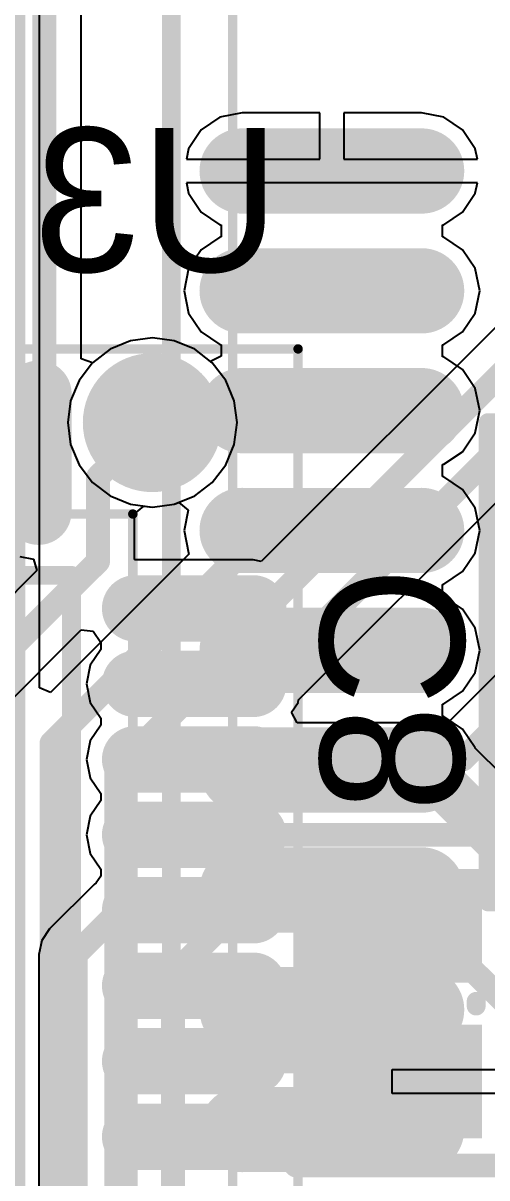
# Model space of a CAD drawing. Extents: x 60.8 to 138.7, y 69.3 to 128.3.
# Drawn here: x 91.72 to 96.63, y 89.4 to 101.64 of the extents above; entities that cross this region are included whole.
import ezdxf

# ---------------------------------------------------------------- set-up
doc = ezdxf.new("R2010")
doc.units = 0
doc.layers.get('0').update_dxf_attribs({"linetype": 'CONTINUOUS'})
for name, color, linetype in [('BOTTOMLAYER', 5, 'CONTINUOUS'), ('BOTTOMOVERLAY', 54, 'CONTINUOUS'), ('BOTTOMPASTE', 16, 'CONTINUOUS'), ('BOTTOMSOLDER', 6, 'CONTINUOUS'), ('MECHANICAL13', 56, 'CONTINUOUS'), ('MECHANICAL15', 56, 'CONTINUOUS'), ('MULTILAYER', 9, 'CONTINUOUS'), ('TOPLAYER', 1, 'CONTINUOUS'), ('TOPOVERLAY', 2, 'CONTINUOUS'), ('TOPPASTE', 8, 'CONTINUOUS'), ('TOPSOLDER', 216, 'CONTINUOUS')]:
    doc.layers.add(name, color=color, linetype=linetype)

# ---------------------------------------------------------------- blocks, each defined once
blk = doc.blocks.new('C0805C_B_20')
at = {"layer": 'BOTTOMLAYER'}
for points in [[(-0.5, -0.85), (0.5, -0.85), (-0.5, 0.85), (0.5, 0.85)], [(1.15, -0.85), (2.15, -0.85), (1.15, 0.85), (2.15, 0.85)]]:
    blk.add_solid(points, dxfattribs=at)
at = {"layer": 'BOTTOMOVERLAY', "const_width": 0.2}
for points in [[(0.85, 0.889), (0.8, 0.889)], [(0.85, -0.889), (0.8, -0.889)]]:
    blk.add_lwpolyline(points, dxfattribs=at)
at = {"layer": 'BOTTOMOVERLAY', "const_width": 0.1}
for points in [[(0.75, 0.889, 1), (0.85, 0.889, 1)], [(0.8, 0.889, 1), (0.9, 0.889, 1)], [(0.75, -0.889, 1), (0.85, -0.889, 1)], [(0.8, -0.889, 1), (0.9, -0.889, 1)]]:
    blk.add_lwpolyline(points, format="xyb", close=True, dxfattribs=at)
at = {"layer": 'BOTTOMPASTE'}
for points in [[(-0.5, -0.85), (0.5, -0.85), (-0.5, 0.85), (0.5, 0.85)], [(1.15, -0.85), (2.15, -0.85), (1.15, 0.85), (2.15, 0.85)]]:
    blk.add_solid(points, dxfattribs=at)
at = {"layer": 'BOTTOMSOLDER'}
for points in [[(-0.602, -0.952), (0.602, -0.952), (-0.602, 0.952), (0.602, 0.952)], [(1.048, -0.952), (2.252, -0.952), (1.048, 0.952), (2.252, 0.952)]]:
    blk.add_solid(points, dxfattribs=at)
blk = doc.blocks.new('P____SO20_M_29')
at = {"layer": 'MECHANICAL13', "const_width": 0.1}
blk.add_lwpolyline([(-5.55, 8), (-5.55, -8)], dxfattribs=at)
at = {"layer": 'TOPLAYER', "const_width": 0.7}
for points in [[(-7.55, 4.445), (-5.65, 4.445)], [(-7.55, 3.175), (-5.65, 3.175)], [(-7.55, 1.905), (-5.65, 1.905)], [(-7.55, 0.635), (-5.65, 0.635)], [(-7.55, -0.635), (-5.65, -0.635)], [(-7.55, -1.905), (-5.65, -1.905)], [(-7.55, -3.175), (-5.65, -3.175)], [(-7.55, -4.445), (-5.65, -4.445)], [(-7.55, -5.715), (-5.65, -5.715)]]:
    blk.add_lwpolyline(points, dxfattribs=at)
at = {"layer": 'TOPLAYER', "const_width": 0.35}
for points in [[(-7.725, 4.445, 1), (-7.375, 4.445, 1)], [(-5.825, 4.445, 1), (-5.475, 4.445, 1)], [(-7.725, 3.175, 1), (-7.375, 3.175, 1)], [(-5.825, 3.175, 1), (-5.475, 3.175, 1)], [(-7.725, 1.905, 1), (-7.375, 1.905, 1)], [(-5.825, 1.905, 1), (-5.475, 1.905, 1)], [(-7.725, 0.635, 1), (-7.375, 0.635, 1)], [(-5.825, 0.635, 1), (-5.475, 0.635, 1)], [(-7.725, -0.635, 1), (-7.375, -0.635, 1)], [(-5.825, -0.635, 1), (-5.475, -0.635, 1)], [(-7.725, -1.905, 1), (-7.375, -1.905, 1)], [(-5.825, -1.905, 1), (-5.475, -1.905, 1)], [(-7.725, -3.175, 1), (-7.375, -3.175, 1)], [(-5.825, -3.175, 1), (-5.475, -3.175, 1)], [(-7.725, -4.445, 1), (-7.375, -4.445, 1)], [(-5.825, -4.445, 1), (-5.475, -4.445, 1)], [(-7.725, -5.715, 1), (-7.375, -5.715, 1)], [(-5.825, -5.715, 1), (-5.475, -5.715, 1)]]:
    blk.add_lwpolyline(points, format="xyb", close=True, dxfattribs=at)
at = {"layer": 'TOPOVERLAY', "const_width": 0.2}
blk.add_lwpolyline([(-4.9, 7.1), (-4.9, -8)], dxfattribs=at)
at = {"layer": 'TOPPASTE', "const_width": 0.7}
for points in [[(-7.55, 4.445), (-5.65, 4.445)], [(-7.55, 3.175), (-5.65, 3.175)], [(-7.55, 1.905), (-5.65, 1.905)], [(-7.55, 0.635), (-5.65, 0.635)], [(-7.55, -0.635), (-5.65, -0.635)], [(-7.55, -1.905), (-5.65, -1.905)], [(-7.55, -3.175), (-5.65, -3.175)], [(-7.55, -4.445), (-5.65, -4.445)], [(-7.55, -5.715), (-5.65, -5.715)]]:
    blk.add_lwpolyline(points, dxfattribs=at)
at = {"layer": 'TOPPASTE', "const_width": 0.35}
for points in [[(-7.725, 4.445, 1), (-7.375, 4.445, 1)], [(-5.825, 4.445, 1), (-5.475, 4.445, 1)], [(-7.725, 3.175, 1), (-7.375, 3.175, 1)], [(-5.825, 3.175, 1), (-5.475, 3.175, 1)], [(-7.725, 1.905, 1), (-7.375, 1.905, 1)], [(-5.825, 1.905, 1), (-5.475, 1.905, 1)], [(-7.725, 0.635, 1), (-7.375, 0.635, 1)], [(-5.825, 0.635, 1), (-5.475, 0.635, 1)], [(-7.725, -0.635, 1), (-7.375, -0.635, 1)], [(-5.825, -0.635, 1), (-5.475, -0.635, 1)], [(-7.725, -1.905, 1), (-7.375, -1.905, 1)], [(-5.825, -1.905, 1), (-5.475, -1.905, 1)], [(-7.725, -3.175, 1), (-7.375, -3.175, 1)], [(-5.825, -3.175, 1), (-5.475, -3.175, 1)], [(-7.725, -4.445, 1), (-7.375, -4.445, 1)], [(-5.825, -4.445, 1), (-5.475, -4.445, 1)], [(-7.725, -5.715, 1), (-7.375, -5.715, 1)], [(-5.825, -5.715, 1), (-5.475, -5.715, 1)]]:
    blk.add_lwpolyline(points, format="xyb", close=True, dxfattribs=at)
at = {"layer": 'TOPSOLDER', "const_width": 0.903}
for points in [[(-7.55, 4.445), (-5.65, 4.445)], [(-7.55, 3.175), (-5.65, 3.175)], [(-7.55, 1.905), (-5.65, 1.905)], [(-7.55, 0.635), (-5.65, 0.635)], [(-7.55, -0.635), (-5.65, -0.635)], [(-7.55, -1.905), (-5.65, -1.905)], [(-7.55, -3.175), (-5.65, -3.175)], [(-7.55, -4.445), (-5.65, -4.445)], [(-7.55, -5.715), (-5.65, -5.715)]]:
    blk.add_lwpolyline(points, dxfattribs=at)
at = {"layer": 'TOPSOLDER', "const_width": 0.452}
for points in [[(-7.776, 4.445, 1), (-7.324, 4.445, 1)], [(-5.876, 4.445, 1), (-5.424, 4.445, 1)], [(-7.776, 3.175, 1), (-7.324, 3.175, 1)], [(-5.876, 3.175, 1), (-5.424, 3.175, 1)], [(-7.776, 1.905, 1), (-7.324, 1.905, 1)], [(-5.876, 1.905, 1), (-5.424, 1.905, 1)], [(-7.776, 0.635, 1), (-7.324, 0.635, 1)], [(-5.876, 0.635, 1), (-5.424, 0.635, 1)], [(-7.776, -0.635, 1), (-7.324, -0.635, 1)], [(-5.876, -0.635, 1), (-5.424, -0.635, 1)], [(-7.776, -1.905, 1), (-7.324, -1.905, 1)], [(-5.876, -1.905, 1), (-5.424, -1.905, 1)], [(-7.776, -3.175, 1), (-7.324, -3.175, 1)], [(-5.876, -3.175, 1), (-5.424, -3.175, 1)], [(-7.776, -4.445, 1), (-7.324, -4.445, 1)], [(-5.876, -4.445, 1), (-5.424, -4.445, 1)], [(-7.776, -5.715, 1), (-7.324, -5.715, 1)], [(-5.876, -5.715, 1), (-5.424, -5.715, 1)]]:
    blk.add_lwpolyline(points, format="xyb", close=True, dxfattribs=at)
at = {"layer": 'TOPSOLDER'}
blk.add_solid([(-3.352, -8.502), (3.352, -8.502), (-3.352, 8.502), (3.352, 8.502)], dxfattribs=at)
blk = doc.blocks.new('HDR1X2_54')
at = {"layer": 'BOTTOMLAYER', "const_width": 0.75}
blk.add_lwpolyline([(2.165, 0, 1), (2.915, 0, 1)], format="xyb", close=True, dxfattribs=at)
at = {"layer": 'BOTTOMLAYER'}
blk.add_solid([(-0.75, -0.75), (0.75, -0.75), (-0.75, 0.75), (0.75, 0.75)], dxfattribs=at)
at = {"layer": 'BOTTOMSOLDER', "const_width": 0.852}
blk.add_lwpolyline([(2.114, 0, 1), (2.966, 0, 1)], format="xyb", close=True, dxfattribs=at)
at = {"layer": 'BOTTOMSOLDER'}
blk.add_solid([(-0.852, -0.852), (0.852, -0.852), (-0.852, 0.852), (0.852, 0.852)], dxfattribs=at)
at = {"layer": 'MULTILAYER', "const_width": 0.75}
blk.add_lwpolyline([(2.165, 0, 1), (2.915, 0, 1)], format="xyb", close=True, dxfattribs=at)
at = {"layer": 'MULTILAYER'}
blk.add_solid([(-0.75, -0.75), (0.75, -0.75), (-0.75, 0.75), (0.75, 0.75)], dxfattribs=at)
at = {"layer": 'TOPLAYER', "const_width": 0.75}
blk.add_lwpolyline([(2.165, 0, 1), (2.915, 0, 1)], format="xyb", close=True, dxfattribs=at)
at = {"layer": 'TOPLAYER'}
blk.add_solid([(-0.75, -0.75), (0.75, -0.75), (-0.75, 0.75), (0.75, 0.75)], dxfattribs=at)
at = {"layer": 'TOPOVERLAY', "const_width": 0.2}
for points in [[(-1.27, -1.27), (-1.27, 1.27)], [(3.81, 1.27), (-1.27, 1.27)], [(3.81, -1.27), (3.81, 1.27)], [(3.81, -1.27), (-1.27, -1.27)]]:
    blk.add_lwpolyline(points, dxfattribs=at)
at = {"layer": 'TOPOVERLAY', "const_width": 0.1}
for points in [[(-1.32, 1.27, 1), (-1.22, 1.27, 1)], [(-1.32, 1.27, 1), (-1.22, 1.27, 1)], [(3.76, 1.27, 1), (3.86, 1.27, 1)], [(3.76, 1.27, 1), (3.86, 1.27, 1)], [(-1.32, -1.27, 1), (-1.22, -1.27, 1)], [(-1.32, -1.27, 1), (-1.22, -1.27, 1)], [(3.76, -1.27, 1), (3.86, -1.27, 1)], [(3.76, -1.27, 1), (3.86, -1.27, 1)]]:
    blk.add_lwpolyline(points, format="xyb", close=True, dxfattribs=at)
at = {"layer": 'TOPSOLDER', "const_width": 0.852}
blk.add_lwpolyline([(2.114, 0, 1), (2.966, 0, 1)], format="xyb", close=True, dxfattribs=at)
at = {"layer": 'TOPSOLDER'}
blk.add_solid([(-0.852, -0.852), (0.852, -0.852), (-0.852, 0.852), (0.852, 0.852)], dxfattribs=at)
blk = doc.blocks.new('TQFP_PT44_N_B_57')
at = {"layer": 'BOTTOMLAYER', "const_width": 0.5}
for points in [[(4, 6.275), (4, 5.025)], [(6.275, 4), (5.025, 4)], [(6.275, 3.2), (5.025, 3.2)], [(6.275, 2.4), (5.025, 2.4)], [(6.275, 1.6), (5.025, 1.6)], [(6.275, 0.8), (5.025, 0.8)], [(6.275, 0), (5.025, 0)], [(6.275, -0.8), (5.025, -0.8)], [(6.275, -1.6), (5.025, -1.6)]]:
    blk.add_lwpolyline(points, dxfattribs=at)
at = {"layer": 'BOTTOMLAYER', "const_width": 0.25}
for points in [[(3.875, 6.275, 1), (4.125, 6.275, 1)], [(3.875, 5.025, 1), (4.125, 5.025, 1)], [(4.9, 4, 1), (5.15, 4, 1)], [(6.15, 4, 1), (6.4, 4, 1)], [(4.9, 3.2, 1), (5.15, 3.2, 1)], [(6.15, 3.2, 1), (6.4, 3.2, 1)], [(4.9, 2.4, 1), (5.15, 2.4, 1)], [(6.15, 2.4, 1), (6.4, 2.4, 1)], [(4.9, 1.6, 1), (5.15, 1.6, 1)], [(6.15, 1.6, 1), (6.4, 1.6, 1)], [(4.9, 0.8, 1), (5.15, 0.8, 1)], [(6.15, 0.8, 1), (6.4, 0.8, 1)], [(4.9, 0, 1), (5.15, 0, 1)], [(6.15, 0, 1), (6.4, 0, 1)], [(4.9, -0.8, 1), (5.15, -0.8, 1)], [(6.15, -0.8, 1), (6.4, -0.8, 1)], [(4.9, -1.6, 1), (5.15, -1.6, 1)], [(6.15, -1.6, 1), (6.4, -1.6, 1)]]:
    blk.add_lwpolyline(points, format="xyb", close=True, dxfattribs=at)
at = {"layer": 'BOTTOMOVERLAY', "const_width": 0.2}
for points in [[(-4.35, 4.35), (4.35, 4.35)], [(4.35, -4.35), (4.35, 4.35)]]:
    blk.add_lwpolyline(points, dxfattribs=at)
at = {"layer": 'BOTTOMOVERLAY', "const_width": 0.1}
blk.add_lwpolyline([(4.3, 4.35, 1), (4.4, 4.35, 1)], format="xyb", close=True, dxfattribs=at)
blk.add_lwpolyline([(4.3, 4.35, 1), (4.4, 4.35, 1)], format="xyb", close=True, dxfattribs=at)
at = {"layer": 'BOTTOMPASTE', "const_width": 0.5}
for points in [[(4, 6.275), (4, 5.025)], [(6.275, 4), (5.025, 4)], [(6.275, 3.2), (5.025, 3.2)], [(6.275, 2.4), (5.025, 2.4)], [(6.275, 1.6), (5.025, 1.6)], [(6.275, 0.8), (5.025, 0.8)], [(6.275, 0), (5.025, 0)], [(6.275, -0.8), (5.025, -0.8)], [(6.275, -1.6), (5.025, -1.6)]]:
    blk.add_lwpolyline(points, dxfattribs=at)
at = {"layer": 'BOTTOMPASTE', "const_width": 0.25}
for points in [[(3.875, 6.275, 1), (4.125, 6.275, 1)], [(3.875, 5.025, 1), (4.125, 5.025, 1)], [(4.9, 4, 1), (5.15, 4, 1)], [(6.15, 4, 1), (6.4, 4, 1)], [(4.9, 3.2, 1), (5.15, 3.2, 1)], [(6.15, 3.2, 1), (6.4, 3.2, 1)], [(4.9, 2.4, 1), (5.15, 2.4, 1)], [(6.15, 2.4, 1), (6.4, 2.4, 1)], [(4.9, 1.6, 1), (5.15, 1.6, 1)], [(6.15, 1.6, 1), (6.4, 1.6, 1)], [(4.9, 0.8, 1), (5.15, 0.8, 1)], [(6.15, 0.8, 1), (6.4, 0.8, 1)], [(4.9, 0, 1), (5.15, 0, 1)], [(6.15, 0, 1), (6.4, 0, 1)], [(4.9, -0.8, 1), (5.15, -0.8, 1)], [(6.15, -0.8, 1), (6.4, -0.8, 1)], [(4.9, -1.6, 1), (5.15, -1.6, 1)], [(6.15, -1.6, 1), (6.4, -1.6, 1)]]:
    blk.add_lwpolyline(points, format="xyb", close=True, dxfattribs=at)
at = {"layer": 'BOTTOMSOLDER', "const_width": 0.703}
for points in [[(4, 6.275), (4, 5.025)], [(6.275, 4), (5.025, 4)], [(6.275, 3.2), (5.025, 3.2)], [(6.275, 2.4), (5.025, 2.4)], [(6.275, 1.6), (5.025, 1.6)], [(6.275, 0.8), (5.025, 0.8)], [(6.275, 0), (5.025, 0)], [(6.275, -0.8), (5.025, -0.8)], [(6.275, -1.6), (5.025, -1.6)]]:
    blk.add_lwpolyline(points, dxfattribs=at)
at = {"layer": 'BOTTOMSOLDER', "const_width": 0.352}
for points in [[(3.824, 6.275, 1), (4.176, 6.275, 1)], [(3.824, 5.025, 1), (4.176, 5.025, 1)], [(4.849, 4, 1), (5.201, 4, 1)], [(6.099, 4, 1), (6.451, 4, 1)], [(4.849, 3.2, 1), (5.201, 3.2, 1)], [(6.099, 3.2, 1), (6.451, 3.2, 1)], [(4.849, 2.4, 1), (5.201, 2.4, 1)], [(6.099, 2.4, 1), (6.451, 2.4, 1)], [(4.849, 1.6, 1), (5.201, 1.6, 1)], [(6.099, 1.6, 1), (6.451, 1.6, 1)], [(4.849, 0.8, 1), (5.201, 0.8, 1)], [(6.099, 0.8, 1), (6.451, 0.8, 1)], [(4.849, 0, 1), (5.201, 0, 1)], [(6.099, 0, 1), (6.451, 0, 1)], [(4.849, -0.8, 1), (5.201, -0.8, 1)], [(6.099, -0.8, 1), (6.451, -0.8, 1)], [(4.849, -1.6, 1), (5.201, -1.6, 1)], [(6.099, -1.6, 1), (6.451, -1.6, 1)]]:
    blk.add_lwpolyline(points, format="xyb", close=True, dxfattribs=at)
at = {"layer": 'MECHANICAL13', "const_width": 0.1}
for points in [[(-5, 5), (5, 5)], [(5, -5), (5, 5)]]:
    blk.add_lwpolyline(points, dxfattribs=at)
at = {"layer": 'MECHANICAL13', "const_width": 0.05}
blk.add_lwpolyline([(4.975, 5, 1), (5.025, 5, 1)], format="xyb", close=True, dxfattribs=at)
blk.add_lwpolyline([(4.975, 5, 1), (5.025, 5, 1)], format="xyb", close=True, dxfattribs=at)
at = {"layer": 'MECHANICAL15', "const_width": 0.1}
for points in [[(-6.75, 6.75), (6.75, 6.75)], [(6.75, -6.75), (6.75, 6.75)]]:
    blk.add_lwpolyline(points, dxfattribs=at)
at = {"layer": 'MECHANICAL15', "const_width": 0.05}
blk.add_lwpolyline([(6.725, 6.75, 1), (6.775, 6.75, 1)], format="xyb", close=True, dxfattribs=at)
blk.add_lwpolyline([(6.725, 6.75, 1), (6.775, 6.75, 1)], format="xyb", close=True, dxfattribs=at)

msp = doc.modelspace()

# ---------------------------------------------------------------- linework, layer by layer
at = {"layer": 'BOTTOMLAYER'}
for p, q in [((92.336, 98.084), (92.336, 103.348)), ((98.404, 100.097), (94.244, 95.937)), ((93.091, 98.306), (92.859, 98.275)), ((93.323, 98.275), (93.091, 98.306)), ((92.643, 98.186), (92.457, 98.043)), ((92.859, 98.275), (92.643, 98.186)), ((93.539, 98.186), (93.323, 98.275)), ((93.725, 98.043), (93.539, 98.186)), ((92.457, 98.043), (92.336, 98.084)), ((92.457, 98.043), (92.457, 98.043)), ((93.868, 97.857), (93.725, 98.043)), ((93.957, 97.641), (93.868, 97.857)), ((93.988, 97.409), (93.957, 97.641)), ((93.957, 97.177), (93.988, 97.409)), ((93.868, 96.961), (93.957, 97.177)), ((93.725, 96.775), (93.868, 96.961)), ((93.539, 96.632), (93.725, 96.775)), ((93.323, 96.543), (93.539, 96.632)), ((94.639, 94.471), (96.796, 96.627)), ((92.903, 96.441), (92.999, 96.524)), ((92.999, 96.524), (93.091, 96.512)), ((93.091, 96.512), (93.323, 96.543)), ((92.903, 95.958), (92.903, 96.441)), ((91.687, 95.99), (91.831, 95.962)), ((91.831, 95.962), (91.867, 95.84)), ((92.909, 95.954), (92.903, 95.958)), ((94.159, 95.954), (92.909, 95.954)), ((94.244, 95.937), (94.159, 95.954)), ((91.867, 95.84), (90.009, 93.982)), ((90.672, 93.546), (92.337, 95.211)), ((92.337, 95.211), (92.464, 95.199)), ((92.464, 95.199), (92.546, 95.077)), ((92.546, 95.003), (92.434, 94.837)), ((92.546, 95.077), (92.546, 95.003)), ((97.008, 95.018), (96.219, 94.228)), ((92.434, 94.837), (92.395, 94.64)), ((92.395, 94.64), (92.434, 94.443)), ((92.434, 94.443), (92.546, 94.277)), ((94.565, 94.34), (94.634, 94.443)), ((94.634, 94.443), (94.639, 94.471)), ((92.546, 94.277), (92.546, 94.203)), ((94.625, 94.228), (94.565, 94.34)), ((92.546, 94.203), (92.434, 94.037)), ((96.219, 94.228), (94.625, 94.228)), ((92.434, 94.037), (92.395, 93.84)), ((92.395, 93.84), (92.434, 93.643)), ((92.434, 93.643), (92.546, 93.477)), ((92.546, 93.403), (92.434, 93.237)), ((92.546, 93.477), (92.546, 93.403)), ((92.434, 93.237), (92.395, 93.04)), ((92.395, 93.04), (92.434, 92.843)), ((92.434, 92.843), (92.546, 92.677)), ((92.546, 92.677), (92.546, 92.603)), ((92.546, 92.603), (92.497, 92.53)), ((92.473, 92.515), (92.003, 92.045)), ((92.497, 92.53), (92.473, 92.515)), ((92.003, 92.045), (91.919, 91.919)), ((91.919, 91.919), (91.89, 91.77)), ((91.89, 91.77), (91.89, 87.179)), ((95.631, 90.298), (95.631, 90.552)), ((95.631, 90.552), (96.735, 90.552)), ((96.735, 90.298), (95.631, 90.298))]:
    msp.add_line(p, q, dxfattribs=at)
at = {"layer": 'BOTTOMLAYER', "const_width": 0.254}
for points in [[(91.948, 97.154), (91.948, 103.509)], [(94.297, 95.44), (98.679, 99.822)], [(92.515, 96.833), (93.091, 97.409)], [(94.259, 94.64), (96.901, 97.282)], [(91.884, 97.09), (91.948, 97.154)], [(92.515, 95.938), (92.515, 96.833)], [(90.284, 93.707), (92.515, 95.938)], [(96.38, 93.84), (98.451, 95.911)], [(93.534, 95.44), (94.297, 95.44)], [(93.534, 94.64), (94.259, 94.64)], [(93.534, 93.84), (96.38, 93.84)], [(93.534, 93.04), (97.841, 93.04)], [(92.278, 91.77), (92.748, 92.24)], [(92.748, 92.24), (93.534, 92.24)], [(94.615, 91.44), (95.25, 92.075)], [(95.25, 92.075), (95.631, 92.075)], [(92.278, 87.179), (92.278, 91.77)], [(96.445, 91.642), (97.028, 91.059)], [(93.534, 91.44), (94.615, 91.44)], [(93.534, 90.64), (95.416, 90.64)], [(93.534, 89.84), (94.31, 89.84)], [(94.31, 89.84), (94.615, 89.535)], [(94.615, 89.535), (100.62, 89.535)]]:
    msp.add_lwpolyline(points, dxfattribs=at)
at = {"layer": 'BOTTOMLAYER'}
for points, const_width in [([(92.773, 97.409, 1), (93.408, 97.409, 1)], 0.635), ([(93.027, 97.409, 1), (93.154, 97.409, 1)], 0.127), ([(91.821, 97.09, 1), (91.948, 97.09, 1)], 0.127), ([(91.884, 97.154, 1), (92.011, 97.154, 1)], 0.127), ([(91.884, 97.154, 1), (92.011, 97.154, 1)], 0.127), ([(92.452, 96.833, 1), (92.579, 96.833, 1)], 0.127), ([(92.452, 96.833, 1), (92.579, 96.833, 1)], 0.127), ([(92.452, 95.938, 1), (92.579, 95.938, 1)], 0.127), ([(92.452, 95.938, 1), (92.579, 95.938, 1)], 0.127), ([(93.471, 95.44, 1), (93.598, 95.44, 1)], 0.127), ([(94.233, 95.44, 1), (94.36, 95.44, 1)], 0.127), ([(94.233, 95.44, 1), (94.36, 95.44, 1)], 0.127), ([(93.471, 94.64, 1), (93.598, 94.64, 1)], 0.127), ([(94.195, 94.64, 1), (94.322, 94.64, 1)], 0.127), ([(94.195, 94.64, 1), (94.322, 94.64, 1)], 0.127), ([(93.471, 93.84, 1), (93.598, 93.84, 1)], 0.127), ([(96.316, 93.84, 1), (96.443, 93.84, 1)], 0.127), ([(96.316, 93.84, 1), (96.443, 93.84, 1)], 0.127), ([(93.471, 93.04, 1), (93.598, 93.04, 1)], 0.127), ([(92.684, 92.24, 1), (92.811, 92.24, 1)], 0.127), ([(92.684, 92.24, 1), (92.811, 92.24, 1)], 0.127), ([(93.471, 92.24, 1), (93.598, 92.24, 1)], 0.127), ([(95.186, 92.075, 1), (95.313, 92.075, 1)], 0.127), ([(95.186, 92.075, 1), (95.313, 92.075, 1)], 0.127), ([(95.567, 92.075, 1), (95.694, 92.075, 1)], 0.127), ([(92.215, 91.77, 1), (92.342, 91.77, 1)], 0.127), ([(92.215, 91.77, 1), (92.342, 91.77, 1)], 0.127), ([(96.381, 91.642, 1), (96.508, 91.642, 1)], 0.127), ([(93.471, 91.44, 1), (93.598, 91.44, 1)], 0.127), ([(94.551, 91.44, 1), (94.678, 91.44, 1)], 0.127), ([(94.551, 91.44, 1), (94.678, 91.44, 1)], 0.127), ([(93.471, 90.64, 1), (93.598, 90.64, 1)], 0.127), ([(95.353, 90.64, 1), (95.48, 90.64, 1)], 0.127), ([(93.471, 89.84, 1), (93.598, 89.84, 1)], 0.127), ([(94.247, 89.84, 1), (94.374, 89.84, 1)], 0.127), ([(94.247, 89.84, 1), (94.374, 89.84, 1)], 0.127), ([(94.551, 89.535, 1), (94.678, 89.535, 1)], 0.127), ([(94.551, 89.535, 1), (94.678, 89.535, 1)], 0.127)]:
    msp.add_lwpolyline(points, format="xyb", close=True, dxfattribs=dict(at, const_width=const_width))
at = {"layer": 'BOTTOMSOLDER', "const_width": 0.737}
msp.add_lwpolyline([(92.723, 97.409, 1), (93.459, 97.409, 1)], format="xyb", close=True, dxfattribs=at)
at = {"layer": 'MULTILAYER', "const_width": 0.635}
msp.add_lwpolyline([(92.773, 97.409, 1), (93.408, 97.409, 1)], format="xyb", close=True, dxfattribs=at)
at = {"layer": 'TOPLAYER'}
for p, q in [((91.896, 94.599), (91.896, 103.015)), ((93.806, 100.645), (93.607, 100.511)), ((94.042, 100.692), (93.806, 100.645)), ((94.865, 100.692), (94.042, 100.692)), ((94.865, 100.203), (94.865, 100.692)), ((95.942, 100.692), (95.119, 100.692)), ((95.119, 100.692), (95.119, 100.203)), ((96.178, 100.645), (95.942, 100.692)), ((96.377, 100.511), (96.178, 100.645)), ((93.607, 100.511), (93.473, 100.312)), ((96.511, 100.312), (96.377, 100.511)), ((93.473, 100.312), (93.451, 100.203)), ((96.533, 100.203), (96.511, 100.312)), ((93.451, 100.203), (94.865, 100.203)), ((95.119, 100.203), (96.533, 100.203)), ((96.533, 99.949), (93.451, 99.949)), ((93.451, 99.949), (93.473, 99.84)), ((96.511, 99.84), (96.533, 99.949)), ((93.473, 99.84), (93.607, 99.641)), ((96.377, 99.641), (96.511, 99.84)), ((93.607, 99.641), (93.806, 99.507)), ((96.178, 99.507), (96.377, 99.641)), ((93.806, 99.507), (93.819, 99.504)), ((93.819, 99.504), (93.819, 99.377)), ((96.165, 99.504), (96.178, 99.507)), ((96.165, 99.377), (96.165, 99.504)), ((93.806, 99.375), (93.607, 99.241)), ((93.819, 99.377), (93.806, 99.375)), ((96.178, 99.375), (96.165, 99.377)), ((96.377, 99.241), (96.178, 99.375)), ((93.607, 99.241), (93.473, 99.042)), ((96.511, 99.042), (96.377, 99.241)), ((93.473, 99.042), (93.426, 98.806)), ((96.558, 98.806), (96.511, 99.042)), ((93.426, 98.806), (93.473, 98.57)), ((96.511, 98.57), (96.558, 98.806)), ((93.473, 98.57), (93.607, 98.371)), ((96.377, 98.371), (96.511, 98.57)), ((93.091, 98.306), (92.859, 98.275)), ((93.323, 98.275), (93.091, 98.306)), ((93.607, 98.371), (93.806, 98.237)), ((96.178, 98.237), (96.377, 98.371)), ((92.643, 98.186), (92.457, 98.043)), ((92.859, 98.275), (92.643, 98.186)), ((93.539, 98.186), (93.323, 98.275)), ((93.705, 98.058), (93.539, 98.186)), ((93.806, 98.237), (93.819, 98.234)), ((93.819, 98.234), (93.819, 98.114)), ((96.165, 98.234), (96.178, 98.237)), ((96.165, 98.107), (96.165, 98.234)), ((93.819, 98.114), (93.705, 98.058)), ((96.178, 98.105), (96.165, 98.107)), ((96.377, 97.971), (96.178, 98.105)), ((92.457, 98.043), (92.314, 97.857)), ((96.511, 97.772), (96.377, 97.971)), ((92.314, 97.857), (92.225, 97.641)), ((96.558, 97.536), (96.511, 97.772)), ((92.225, 97.641), (92.194, 97.409)), ((96.511, 97.3), (96.558, 97.536)), ((92.194, 97.409), (92.225, 97.177)), ((96.377, 97.101), (96.511, 97.3)), ((92.225, 97.177), (92.314, 96.961)), ((96.178, 96.967), (96.377, 97.101)), ((92.314, 96.961), (92.457, 96.775)), ((96.165, 96.965), (96.178, 96.967)), ((96.165, 96.837), (96.165, 96.965)), ((96.178, 96.835), (96.165, 96.837)), ((96.377, 96.701), (96.178, 96.835)), ((92.457, 96.775), (92.643, 96.632)), ((96.511, 96.502), (96.377, 96.701)), ((92.643, 96.632), (92.859, 96.543)), ((92.859, 96.543), (93.091, 96.512)), ((93.091, 96.512), (93.323, 96.543)), ((93.323, 96.543), (93.371, 96.563)), ((93.371, 96.563), (93.469, 96.482)), ((93.469, 96.482), (93.426, 96.266)), ((96.558, 96.266), (96.511, 96.502)), ((93.426, 96.266), (93.473, 96.03)), ((96.511, 96.03), (96.558, 96.266)), ((93.481, 96.018), (92.013, 94.55)), ((93.473, 96.03), (93.481, 96.018)), ((96.377, 95.831), (96.511, 96.03)), ((96.178, 95.697), (96.377, 95.831)), ((96.165, 95.694), (96.178, 95.697)), ((96.165, 95.567), (96.165, 95.694)), ((96.178, 95.565), (96.165, 95.567)), ((96.377, 95.431), (96.178, 95.565)), ((96.511, 95.232), (96.377, 95.431)), ((96.558, 94.996), (96.511, 95.232)), ((96.511, 94.76), (96.558, 94.996)), ((96.377, 94.561), (96.511, 94.76)), ((92.013, 94.55), (91.896, 94.599)), ((96.178, 94.427), (96.377, 94.561)), ((96.165, 94.424), (96.178, 94.427)), ((96.165, 94.297), (96.165, 94.424)), ((96.178, 94.295), (96.165, 94.297)), ((96.377, 94.161), (96.178, 94.295)), ((96.511, 93.962), (96.377, 94.161)), ((96.511, 93.959), (96.511, 93.962)), ((96.799, 93.671), (96.511, 93.959))]:
    msp.add_line(p, q, dxfattribs=at)
for points, const_width in [([(92.773, 97.409, 1), (93.408, 97.409, 1)], 0.635), ([(93.027, 97.409, 1), (93.154, 97.409, 1)], 0.127), ([(94.801, 97.409, 1), (94.928, 97.409, 1)], 0.127), ([(95.049, 96.386, 1), (95.176, 96.386, 1)], 0.127), ([(94.928, 96.266, 1), (95.055, 96.266, 1)], 0.127), ([(94.066, 96.117, 1), (94.193, 96.117, 1)], 0.127), ([(93.916, 94.996, 1), (94.043, 94.996, 1)], 0.127), ([(93.916, 94.996, 1), (94.043, 94.996, 1)], 0.127), ([(94.928, 94.996, 1), (95.055, 94.996, 1)], 0.127), ([(91.96, 94.011, 1), (92.087, 94.011, 1)], 0.127), ([(91.96, 94.011, 1), (92.087, 94.011, 1)], 0.127), ([(95.044, 93.841, 1), (95.171, 93.841, 1)], 0.127), ([(95.885, 93.726, 1), (96.139, 93.726, 1)], 0.254), ([(92.646, 93.726, 1), (92.773, 93.726, 1)], 0.127), ([(92.646, 93.726, 1), (92.773, 93.726, 1)], 0.127), ([(94.928, 93.726, 1), (95.055, 93.726, 1)], 0.127), ([(94.928, 93.726, 1), (95.055, 93.726, 1)], 0.127), ([(95.948, 93.726, 1), (96.075, 93.726, 1)], 0.127), ([(94.145, 92.456, 1), (94.272, 92.456, 1)], 0.127), ([(94.145, 92.456, 1), (94.272, 92.456, 1)], 0.127), ([(94.928, 92.456, 1), (95.055, 92.456, 1)], 0.127), ([(93.248, 91.559, 1), (93.375, 91.559, 1)], 0.127), ([(93.248, 91.559, 1), (93.375, 91.559, 1)], 0.127)]:
    msp.add_lwpolyline(points, format="xyb", close=True, dxfattribs=dict(at, const_width=const_width))
for points, const_width in [([(93.091, 97.409), (94.865, 97.409)], 0.254), ([(94.992, 96.266), (95.112, 96.386)], 0.254), ([(92.023, 94.011), (94.129, 96.117)], 0.254), ([(92.71, 93.726), (93.98, 94.996)], 0.254), ([(93.98, 94.996), (94.992, 94.996)], 0.254), ([(92.023, 85.803), (92.023, 94.011)], 0.254), ([(94.992, 93.726), (95.107, 93.841)], 0.254), ([(96.012, 93.726), (96.901, 92.837)], 0.508), ([(92.71, 82.068), (92.71, 93.726)], 0.254), ([(94.992, 93.726), (96.012, 93.726)], 0.254), ([(93.311, 91.559), (94.208, 92.456)], 0.254), ([(94.208, 92.456), (94.992, 92.456)], 0.254), ([(93.311, 86.459), (93.311, 91.559)], 0.254)]:
    msp.add_lwpolyline(points, dxfattribs=dict(at, const_width=const_width))
at = {"layer": 'TOPSOLDER', "const_width": 0.737}
msp.add_lwpolyline([(92.723, 97.409, 1), (93.459, 97.409, 1)], format="xyb", close=True, dxfattribs=at)

# ---------------------------------------------------------------- block references
for name, p, rotation in [('P____SO20_M_29', (88.392, 94.361), 180), ('TQFP_PT44_N_B_57', (87.884, 91.44), 360), ('HDR1X2_54', (97.917, 96.139), 270), ('C0805C_B_20', (95.631, 92.075), 270)]:
    msp.add_blockref(name, p, dxfattribs=dict(rotation=rotation))

# ---------------------------------------------------------------- texts
at = {"layer": 'BOTTOMOVERLAY', "text_generation_flag": 2}
msp.add_text('U3', height=1.524, dxfattribs=at).set_placement((94.437, 99.009))
msp.add_text('C8', height=1.524, rotation=90, dxfattribs=at).set_placement((96.393, 95.885))

doc.saveas('drawing.dxf')
